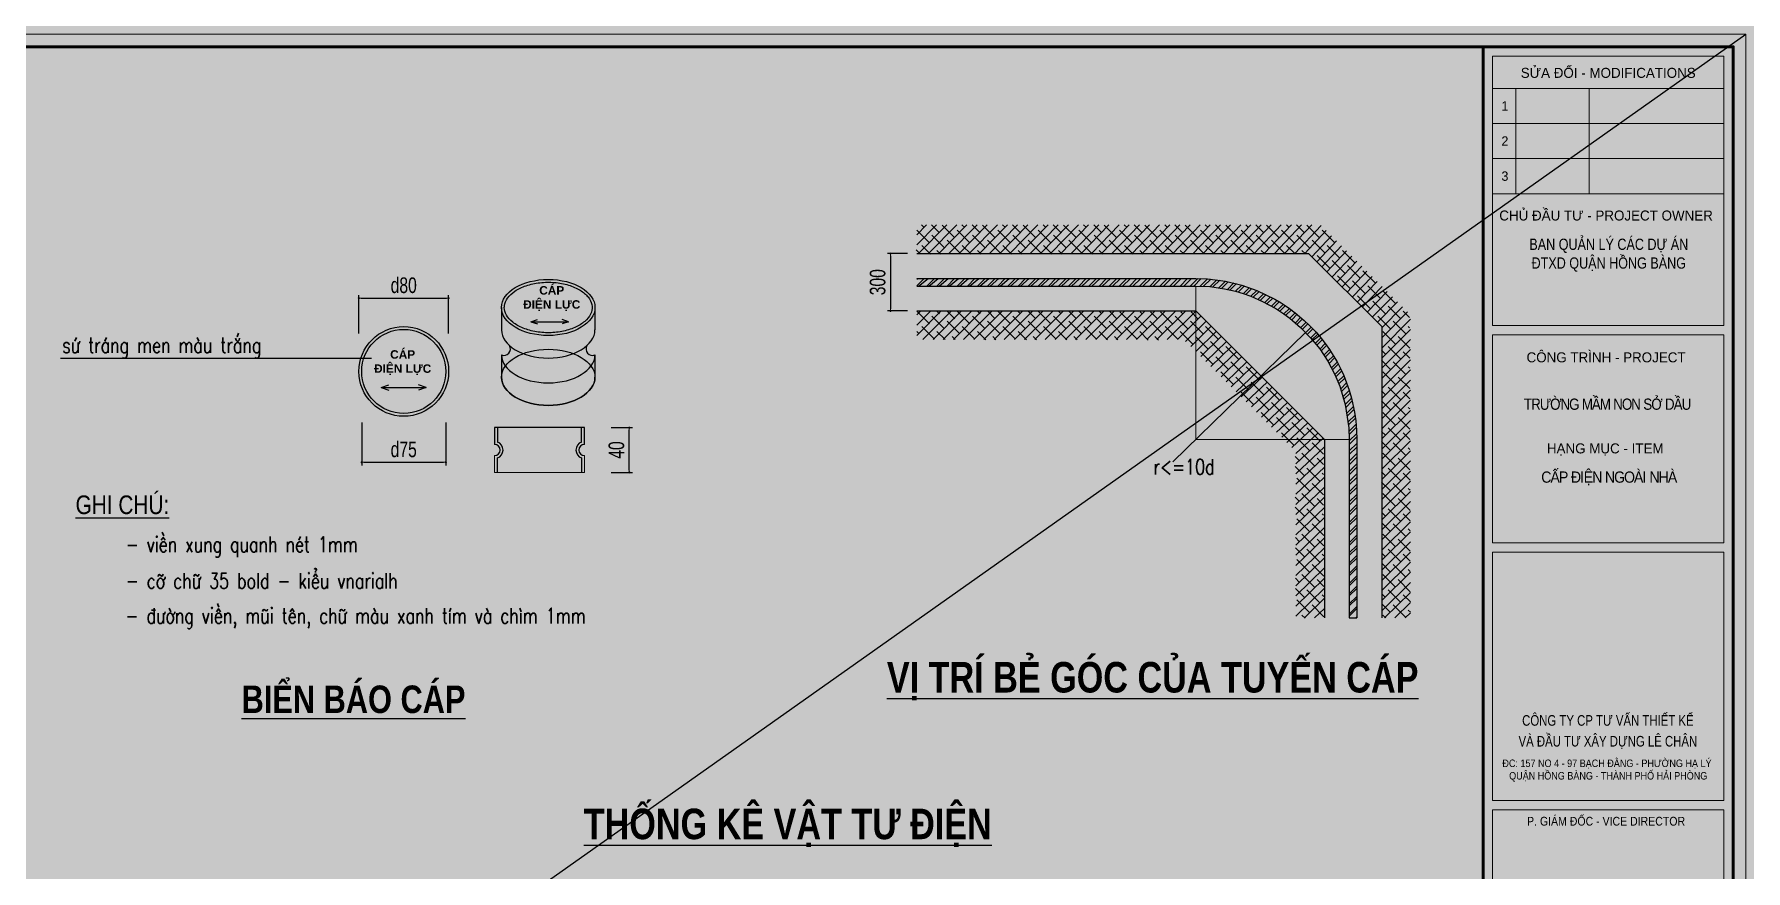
# Model space of a CAD drawing. Header units: millimetres. Extents: x -1075388 to -537338, y 70651 to 270651.
# Drawn here: x -653516 to -571388, y 146057 to 186225 of the extents above; entities that cross this region are included whole.
import ezdxf
from ezdxf.enums import TextEntityAlignment as Align

# ---------------------------------------------------------------- set-up
doc = ezdxf.new("R2010")
doc.units = ezdxf.units.MM
doc.header["$LTSCALE"] = 5
doc.linetypes.add('CENTER2', pattern=[28.574999999999996, 19.05, -3.174999999999999, 3.174999999999999, -3.174999999999999])
doc.layers.get('0').update_dxf_attribs({"linetype": 'CENTER2'})
for name, color, linetype, lineweight in [('08. Net Text', 3, 'Continuous', 13), ('8', 8, 'Continuous', 15), ('BICO-9-NÉT CỬA', 9, 'Continuous', 25), ('Khungten_LCDI', 7, 'Continuous', 25), ('LC Dim', 8, 'Continuous', 18), ('LC ISO', 153, 'Continuous', 13), ('LC Net thay', 7, 'Continuous', 25), ('LC Text1', 3, 'Continuous', 20), ('LC Text2', 7, 'Continuous', 25)]:
    doc.layers.add(name, color=color, linetype=linetype, lineweight=lineweight)
doc.layers.add('KCS_Plotter', color=11, linetype='Continuous', plot=False)
doc.styles.add('HOATBIF', font='hoatbif.shx', dxfattribs={"width": 0.75})
doc.styles.add('Khungten', font='VHAVAN.TTF', dxfattribs={"width": 0.9, "height": 5000})
doc.styles.add('LC 1', font='VHAVANB.TTF')
doc.styles.add('LC 3', font='vnsimli.shx', dxfattribs={"width": 0.75})
doc.styles.add('LC3', font='VHARIALB.TTF', dxfattribs={"width": 0.8})
doc.styles.add('T2', font='VHARIAL.TTF', dxfattribs={"width": 0.8})
doc.styles.add('Text Khung Ten', font='VHAVAN.TTF')
doc.styles.add('Title', font='VHBLACK.TTF')
doc.dimstyles.new('1-100', dxfattribs={"dimscale": 100, "dimtxt": 2.5, "dimasz": 0.35, "dimexe": 0.5, "dimexo": 0, "dimgap": 0.8, "dimtad": 1, "dimdec": 0, "dimzin": 0, "dimdsep": 46, "dimtxsty": 'HOATBIF', "dimblk1": 'DOT', "dimblk2": 'DOT', "dimsah": 1, "dimcen": -1, "dimdle": 1, "dimclrd": 256, "dimclre": 256, "dimclrt": 4, "dimadec": 3, "dimazin": 2, "dimtfac": 0.3333333333333333, "dimtdec": 0, "dimtix": 1, "dimtmove": 2, "dimatfit": 3, "dimldrblk": 'DOT', "dimfxl": 1, "dimtvp": 0.8333333333333334, "dimtolj": 1, "dimtzin": 0, "dimarcsym": 0})
doc.dimstyles.new('1-100(1-50)', dxfattribs={"dimscale": 50, "dimtxt": 2.5, "dimasz": 0.35, "dimexe": 0.5, "dimexo": 0, "dimgap": 0.8, "dimtad": 1, "dimdec": 0, "dimzin": 0, "dimdsep": 46, "dimtxsty": 'HOATBIF', "dimblk1": 'DOT', "dimblk2": 'DOT', "dimsah": 1, "dimcen": -1, "dimdle": 1, "dimclrd": 256, "dimclre": 256, "dimclrt": 4, "dimadec": 3, "dimazin": 2, "dimtfac": 0.3333333333333333, "dimtdec": 0, "dimtix": 1, "dimtmove": 2, "dimatfit": 3, "dimldrblk": 'DOT', "dimfxl": 1, "dimtvp": 0.8333333333333334, "dimtolj": 1, "dimtzin": 0, "dimarcsym": 0})
pattern_1 = [(45, (-658811.6038249532, 144292.8334006605), (-0.1215959143667335, 0.1215959143667334), []), (135, (-658811.6038249532, 144292.8334006605), (-0.3647877431002003, 0.1215959143667334), [0.4299064780664799, -0.2579438868398879])]

# ---------------------------------------------------------------- blocks, each defined once
blk = doc.blocks.new('lcdi fix')
at = {"layer": 'Defpoints', "lineweight": 0}
blk.add_lwpolyline([(-1199.999999582767, -14849.99999999255), (-1199.999999582767, 14849.99999999255), (40799.99891111255, 14849.99999999255), (40799.99891111255, -14849.99999999255)], close=True, dxfattribs=at)
at = {"layer": 'Khungten_LCDI', "color": 5, "lineweight": 60}
blk.add_line((36600.0258288508, 14649.99995158712), (36600.0258288508, -14650.00004839798), dxfattribs=at)
at = {"layer": 'Khungten_LCDI', "color": 5, "lineweight": 25}
blk.add_line((40599.99899826699, -14650.00004839798), (40599.99899826699, 14649.99995158712), dxfattribs=at)
at = {"layer": 'Khungten_LCDI', "color": 9, "lineweight": 15}
for p, q in [((36750.02532806176, 13981.27526663619), (40450.00010886323, 13981.27526663619)), ((37122.65779335819, 13981.27526663619), (37122.65779335817, 12296.77244967922)), ((38292.76948896817, 13981.27526663619), (38292.76948896817, 12296.77244967922)), ((36750.02532806176, 13419.77432765054), (40450.00010886701, 13419.77432765054)), ((36750.02532806176, 12858.27338866488), (40450.00010887082, 12858.27338866488)), ((36750.02532806176, 12296.77244967922), (40450.00010887461, 12296.77244967922))]:
    blk.add_line(p, q, dxfattribs=at)
at = {"layer": 'Khungten_LCDI', "color": 5, "lineweight": 60}
blk.add_lwpolyline([(0, -14649.99999999255), (0, 14649.99999999255), (40599.99891117215, 14649.99999999255), (40599.99891117215, -14649.99999999255)], close=True, dxfattribs=at)
at = {"layer": 'Khungten_LCDI', "color": 9, "lineweight": 15}
for points in [[(36750.02532806176, 10190.36228822806), (40450.00010888952, 10190.36228822806), (40450.00010885972, 14500.00070488312), (36750.02532806176, 14500.00070488312)], [(36750.02515755234, 6711.542423196232), (40449.9999383503, 6711.542423196232), (40449.9999383503, 10040.36302366863), (36750.02515755234, 10040.36302366863)], [(36750.025213607, 2587.221574749317), (40449.99999440496, 2587.221574749317), (40449.99999440496, 6561.543303403829), (36750.025213607, 6561.543303403829)], [(36750.025213607, 446.3150242823031), (40449.99999440496, 446.3150242823031), (40449.99999440496, 2437.222380447653), (36750.025213607, 2437.222380447653)]]:
    blk.add_lwpolyline(points, close=True, dxfattribs=at)
at = {"color": 7, "style": 'Khungten'}
for s, p in [('söa ®æi - modifications', (38600.01271846074, 14151.461920555)), ('chñ ®Çu t\xad - project owner', (38565.57144426482, 11868.2171176581)), ('c«ng tr×nh - PROJECT', (38565.57144426477, 9598.101574293963)), ('h¹ng môc - item', (38552.46529338894, 8140.839824962459))]:
    blk.add_text(s, height=159.9999958502171, dxfattribs=at).set_placement(p, align=Align.CENTER)
at = {"color": 7}
for s, height, style, width, p in [('c«ng ty cp t\xad vÊn thiÕt kÕ', 169.9999955908556, 'Title', 0.8, (38594.21938280051, 3782.157589072798)), ('vµ ®Çu t\xad x©y dùng lª ch©n', 169.9999955908556, 'Title', 0.8, (38594.21938280051, 3448.871331083981)), ('P. gi¸m ®èc - VICE director', 139.9999963689399, 'Khungten', 0.9, (38565.57132981007, 2183.883514375178))]:
    blk.add_text(s, height=height, dxfattribs=dict(at, style=style, width=width)).set_placement(p, align=Align.CENTER)
at = {"color": 4, "attachment_point": 5, "style": 'Khungten'}
for s, insert, char_height, width in [('{\\f.VnArialH|b0|i0|c0|p34;\\W0.8;ban qu¶n lý c¸c dù ¸n \\P®txd quËn hång bµng}', (38609.02546622531, 11313.04045732773), 179.9999953314942, 3619.873664613014), ('{\\f.VnArialH|b0|i0|c0|p34;\\W0.85;\\T0.9;tr\xadêng mÇm non së dÇu}', (38581.55846012356, 8927.424327923527), 179.9999953314943, 3712.555989120211), ('{\\f.VnArialH|b0|i0|c0|p34;\\T0.9;cÊp ®iÖn ngoµi nhµ}', (38609.02529571591, 7741.817796886542), 179.9999953314942, 3712.55598912021)]:
    blk.add_mtext(s, dxfattribs=dict(at, insert=insert, char_height=char_height, width=width))
at = {"color": 7, "insert": (38600.01260400598, 3240.878093258201), "char_height": 120, "attachment_point": 2, "style": 'Khungten'}
blk.add_mtext_dynamic_manual_height_columns('®c: 157 no 4 - 97 b¹ch ®»ng - ph\xadêng h¹ lý   quËn hång bµng - thµnh phè h¶i phßng ', width=3421.65187456971, gutter_width=25, heights=[0], dxfattribs=at)
at = {"color": 7, "style": 'Khungten', "width": 0.8}
for tag, p in [('REVISION', (39498.75271154696, -10746.30400287261)), ('NGAYHT', (39546.074223203, -11609.37096477946))]:
    blk.add_attdef(tag, text='', height=199.998925739526, dxfattribs=at).set_placement(p, align=Align.CENTER)
at = {"layer": '08. Net Text', "color": 7, "style": 'Text Khung Ten'}
blk.add_text('1', height=150, dxfattribs=at).set_placement((36891.6521181159, 13626.77419022357))
at = {"layer": '08. Net Text', "color": 7, "ltscale": 2, "style": 'Text Khung Ten'}
for s, p in [('2', (36891.6521181159, 13065.27325123792)), ('3', (36891.6521181159, 12503.77231225226))]:
    blk.add_text(s, height=150, dxfattribs=at).set_placement(p)
at = {"layer": 'LC Text1', "style": 'Title', "width": 1.48591522556321}
for tag, p, p2 in [('TENBANVE1', (36912.65773196274, -8885.760287350917), (40339.14503253752, -8885.760287350917)), ('TENBANVE2', (36912.65773196274, -9562.465612738335), (40339.14503253752, -9562.465612738335))]:
    blk.add_attdef(tag, text='', height=249.9999935159641, dxfattribs=at).set_placement(p, p2, align=Align.FIT)
at = {"layer": 'LC Text1', "style": 'Title', "width": 0.7}
blk.add_attdef('SOBANVE', text='', height=249.9999935159641, dxfattribs=at).set_placement((39561.9823223477, -13896.1807666411), align=Align.CENTER)
blk = doc.blocks.new('DOT')
at = {"color": 0, "linetype": 'ByBlock'}
blk.add_line((-0.5, 0), (-1, 0), dxfattribs=at)
at = {"color": 0, "linetype": 'ByBlock', "const_width": 0.5}
blk.add_lwpolyline([(-0.25, 0, 1), (0.25, 0, 1)], format="xyb", close=True, dxfattribs=at)
blk = doc.blocks.new('*D120')
at = {"layer": 'Defpoints', "color": 0, "transparency": 16777216}
for p in [(-658902.4311852641, 144374.3656801138), (-658902.8414172452, 144372.9899793839), (-658902.4311852641, 144372.9899793839)]:
    blk.add_point(p, dxfattribs=at)
at = {"layer": 'LC Dim', "lineweight": -2, "transparency": 16777216}
for p, q in [((-658902.4311852641, 144374.3656801138), (-658902.9164172452, 144374.3656801138)), ((-658902.8414172452, 144374.3131801139), (-658902.8414172452, 144373.0424793839)), ((-658902.4311852641, 144372.9899793839), (-658902.9164172452, 144372.9899793839))]:
    blk.add_line(p, q, dxfattribs=at)
at = {"layer": 'LC Dim', "lineweight": -2, "transparency": 16777216, "xscale": 0.0525, "yscale": 0.0525, "zscale": 0.0525}
for p, rotation in [((-658902.8414172452, 144374.3656801138), 90), ((-658902.8414172452, 144372.9899793839), 270)]:
    blk.add_blockref('DOT', p, dxfattribs=dict(at, rotation=rotation))
at = {"layer": 'LC Dim', "color": 4, "transparency": 16777216, "insert": (-658903.1489172451, 144373.677829749), "char_height": 0.375, "attachment_point": 5, "rotation": 90, "style": 'HOATBIF'}
blk.add_mtext('\\A1;300', dxfattribs=at)
blk = doc.blocks.new('_Dot')
at = {"color": 0, "linetype": 'ByBlock', "lineweight": -2}
blk.add_line((-0.5, 0), (-1, 0), dxfattribs=at)
at = {"color": 0, "linetype": 'ByBlock', "const_width": 0.5}
blk.add_lwpolyline([(-0.25, 0, 1), (0.25, 0, 1)], format="xyb", close=True, dxfattribs=at)
blk = doc.blocks.new('TIEUDE1')
at = {"layer": 'LC Text2', "color": 7, "style": 'LC 1'}
blk.add_attdef('TIªU§Ò', text='', height=5, dxfattribs=at).set_placement((0, 0), align=Align.BOTTOM_CENTER)
blk.add_attdef('TL', text='', height=3, dxfattribs=at).set_placement((0, -2), align=Align.TOP_CENTER)
blk = doc.blocks.new('*D119')
at = {"layer": 'Defpoints', "color": 0, "transparency": 16777216}
for p in [(-658909.540397499, 144370.187282495), (-658909.1079573247, 144370.187282495), (-658909.540397499, 144369.1111787978)]:
    blk.add_point(p, dxfattribs=at)
at = {"layer": 'LC Dim', "lineweight": -2, "transparency": 16777216}
for p, q in [((-658909.540397499, 144370.187282495), (-658909.0329573248, 144370.187282495)), ((-658909.1079573247, 144369.1636787978), (-658909.1079573247, 144370.134782495)), ((-658909.540397499, 144369.1111787978), (-658909.0329573248, 144369.1111787978))]:
    blk.add_line(p, q, dxfattribs=at)
at = {"layer": 'LC Dim', "lineweight": -2, "transparency": 16777216, "xscale": 0.0525, "yscale": 0.0525, "zscale": 0.0525}
for p, rotation in [((-658909.1079573247, 144370.187282495), 90), ((-658909.1079573247, 144369.1111787978), 270)]:
    blk.add_blockref('DOT', p, dxfattribs=dict(at, rotation=rotation))
at = {"layer": 'LC Dim', "color": 4, "transparency": 16777216, "insert": (-658909.4154573246, 144369.6492306465), "char_height": 0.375, "attachment_point": 5, "rotation": 90, "style": 'HOATBIF'}
blk.add_mtext('\\A1;40', dxfattribs=at)
blk = doc.blocks.new('*D115')
at = {"layer": 'Defpoints', "color": 0, "transparency": 16777216}
for p in [(-658913.4436254349, 144373.2953545359), (-658915.5958328285, 144372.4442437868), (-658913.4436254349, 144372.4442437868)]:
    blk.add_point(p, dxfattribs=at)
at = {"layer": 'LC Dim', "lineweight": -2, "transparency": 16777216}
for p, q in [((-658915.5958328285, 144372.4442437868), (-658915.5958328285, 144373.3703545359)), ((-658915.5433328286, 144373.2953545359), (-658913.4961254349, 144373.2953545359)), ((-658913.4436254349, 144372.4442437868), (-658913.4436254349, 144373.3703545359))]:
    blk.add_line(p, q, dxfattribs=at)
at = {"layer": 'LC Dim', "lineweight": -2, "transparency": 16777216, "xscale": 0.0525, "yscale": 0.0525, "zscale": 0.0525, "rotation": 180}
blk.add_blockref('DOT', (-658915.5958328285, 144373.2953545359), dxfattribs=at)
at = {"layer": 'LC Dim', "lineweight": -2, "transparency": 16777216, "xscale": 0.0525, "yscale": 0.0525, "zscale": 0.0525}
blk.add_blockref('DOT', (-658913.4436254349, 144373.2953545359), dxfattribs=at)
at = {"layer": 'LC Dim', "color": 4, "transparency": 16777216, "insert": (-658914.5197291317, 144373.6028545359), "char_height": 0.375, "attachment_point": 5, "style": 'HOATBIF'}
blk.add_mtext('\\A1;d80', dxfattribs=at)
blk = doc.blocks.new('*D116')
at = {"layer": 'Defpoints', "color": 0, "transparency": 16777216}
for p in [(-658915.5285763476, 144370.3085867465), (-658913.5108819157, 144370.3085867465), (-658913.5108819157, 144369.3550555095)]:
    blk.add_point(p, dxfattribs=at)
at = {"layer": 'LC Dim', "lineweight": -2, "transparency": 16777216}
for p, q in [((-658915.5285763476, 144370.3085867465), (-658915.5285763476, 144369.2800555095)), ((-658913.5108819157, 144370.3085867465), (-658913.5108819157, 144369.2800555095)), ((-658915.4760763476, 144369.3550555095), (-658913.5633819157, 144369.3550555095))]:
    blk.add_line(p, q, dxfattribs=at)
at = {"layer": 'LC Dim', "lineweight": -2, "transparency": 16777216, "xscale": 0.0525, "yscale": 0.0525, "zscale": 0.0525, "rotation": 180}
blk.add_blockref('DOT', (-658915.5285763476, 144369.3550555095), dxfattribs=at)
at = {"layer": 'LC Dim', "lineweight": -2, "transparency": 16777216, "xscale": 0.0525, "yscale": 0.0525, "zscale": 0.0525}
blk.add_blockref('DOT', (-658913.5108819157, 144369.3550555095), dxfattribs=at)
at = {"layer": 'LC Dim', "color": 4, "transparency": 16777216, "insert": (-658914.5197291316, 144369.6625555095), "char_height": 0.375, "attachment_point": 5, "style": 'HOATBIF'}
blk.add_mtext('\\A1;d75', dxfattribs=at)
blk = doc.blocks.new('b12121')
at = {"linetype": 'ByBlock'}
h = blk.add_hatch(dxfattribs=at)
h.set_pattern_fill('ANSI32', color=8, scale=0.4585669099375785, style=0)
h.set_pattern_definition([(45, (-658811.6038249532, 144292.8334006605), (-0.1215959143667335, 0.1215959143667334), []), (45, (-658811.522761011, 144292.8334006605), (-0.1215959143667335, 0.1215959143667334), [])])
h.paths.add_polyline_path([(-658895.5184653917, 144373.7695431307), (-658902.2109142706, 144373.7695431307), (-658902.2109142706, 144373.5861163669), (-658895.5184653917, 144373.5861163669, -0.4142135623730983), (-658891.8342329494, 144369.901883924), (-658891.8342329494, 144365.6180577399), (-658891.6508061856, 144365.6180577399), (-658891.6508061856, 144369.901883924, 0.414213562373099)])
at = {"layer": '8'}
h = blk.add_hatch(dxfattribs=at)
h.set_pattern_fill('ANSI38', color=256, scale=1.375700729812736, style=0)
h.set_pattern_definition(pattern_1)
h.paths.add_polyline_path([(-658892.5236264496, 144375.0535304785), (-658902.2109142706, 144375.0535304785), (-658902.2109142706, 144374.3656801138), (-658892.8085433994, 144374.3656801138), (-658891.0546692025, 144372.611805917), (-658891.0546692025, 144365.6180577399), (-658890.3668188376, 144365.6180577399), (-658890.3668188376, 144372.8967228671)])
h = blk.add_hatch(dxfattribs=at)
h.set_pattern_fill('ANSI38', color=256, scale=1.375700729812736, style=0)
h.set_pattern_definition(pattern_1)
h.paths.add_polyline_path([(-658895.5184653917, 144372.9899793839), (-658902.2109142706, 144372.9899793839), (-658902.2109142706, 144372.3021290189), (-658895.8033823422, 144372.3021290189), (-658893.1182202968, 144369.6169669743), (-658893.1182202968, 144365.6180577399), (-658892.4303699326, 144365.6180577399), (-658892.4303699326, 144369.901883924)])
at = {"linetype": 'ByBlock'}
for p, q in [((-658902.2109142706, 144374.3656801138), (-658892.8085433994, 144374.3656801138)), ((-658891.0546692025, 144372.611805917), (-658892.8085433994, 144374.3656801138)), ((-658902.2109142706, 144372.9899793839), (-658895.5184653917, 144372.9899793839)), ((-658892.4303699326, 144369.901883924), (-658895.5184653917, 144372.9899793839)), ((-658891.0546692025, 144372.611805917), (-658891.0546692025, 144365.6180577399)), ((-658892.4303699326, 144369.901883924), (-658892.4303699326, 144365.6180577399))]:
    blk.add_line(p, q, dxfattribs=at)
at = {"color": 6, "linetype": 'ByBlock'}
for p, q in [((-658902.2109142706, 144373.7695431307), (-658895.5184653917, 144373.7695431307)), ((-658902.2109142706, 144373.5861163669), (-658895.5184653917, 144373.5861163669)), ((-658891.8342329494, 144369.901883924), (-658891.8342329494, 144365.6180577399)), ((-658891.6572520793, 144370.1250867258), (-658891.6508061856, 144369.901883924)), ((-658891.6508061856, 144369.901883924), (-658891.6508061856, 144365.6180577399))]:
    blk.add_line(p, q, dxfattribs=at)
at = {"color": 6}
for p, q in [((-658895.5184653917, 144373.7695431307), (-658895.23769149, 144373.7593382344)), ((-658895.5184653917, 144373.5861163669), (-658895.1830239212, 144373.5708139741)), ((-658895.23769149, 144373.7593382344), (-658894.8070875941, 144373.7035584723)), ((-658895.1830239212, 144373.5708139741), (-658894.8277317061, 144373.5207864745)), ((-658894.8277317061, 144373.5207864745), (-658894.5639438203, 144373.4603185886)), ((-658894.8070875941, 144373.7035584723), (-658894.4153641385, 144373.6088982703)), ((-658894.5639438203, 144373.4603185886), (-658894.376427883, 144373.4046426971)), ((-658894.4153641385, 144373.6088982703), (-658894.0556410983, 144373.4822376531)), ((-658894.0556410983, 144373.4822376531), (-658893.6186071505, 144373.2707600574)), ((-658894.376427883, 144373.4046426971), (-658894.1969356702, 144373.3409430814)), ((-658894.1969356702, 144373.3409430814), (-658893.9141091544, 144373.2184498823)), ((-658893.9141091544, 144373.2184498823), (-658893.5993590789, 144373.0468163007)), ((-658893.6186071505, 144373.2707600574), (-658893.4660957956, 144373.1800795835)), ((-658893.5993590789, 144373.0468163007), (-658893.403402316, 144372.918517292)), ((-658893.4660957956, 144373.1800795835), (-658893.4165664009, 144373.1485450355)), ((-658893.4165664009, 144373.1485450355), (-658893.2718097838, 144373.050109824)), ((-658893.2718097838, 144373.050109824), (-658893.1326908453, 144372.9460369345)), ((-658893.403402316, 144372.918517292), (-658893.2633909383, 144372.8153368412)), ((-658893.2633909383, 144372.8153368412), (-658893.1291972651, 144372.7063386856)), ((-658893.1326908453, 144372.9460369345), (-658892.9130752599, 144372.7603328043)), ((-658893.1291972651, 144372.7063386856), (-658893.000736851, 144372.5916072709)), ((-658892.9130752599, 144372.7603328043), (-658892.7885552493, 144372.6416609865)), ((-658892.7885552493, 144372.6416609865), (-658892.6264273635, 144372.4795331007)), ((-658893.000736851, 144372.5916072709), (-658892.7608721007, 144372.3450883635)), ((-658892.7608721007, 144372.3450883635), (-658892.5438850517, 144372.0756917555)), ((-658892.6264273635, 144372.4795331007), (-658892.5190740493, 144372.3436945867)), ((-658892.5190740493, 144372.3436945867), (-658892.4126984399, 144372.2068783666)), ((-658892.4126984399, 144372.2068783666), (-658892.3119109136, 144372.0644740645)), ((-658892.5438850517, 144372.0756917555), (-658892.3504880539, 144371.7827050952)), ((-658892.3119109136, 144372.0644740645), (-658892.2168427041, 144371.9163504454)), ((-658892.2168427041, 144371.9163504454), (-658892.1276671595, 144371.7623341613)), ((-658892.3504880539, 144371.7827050952), (-658892.1821192986, 144371.4646901934)), ((-658892.1821192986, 144371.4646901934), (-658892.0626191075, 144371.1788706696)), ((-658892.1276671595, 144371.7623341613), (-658892.0446058037, 144371.602203688)), ((-658892.0446058037, 144371.602203688), (-658891.9679366617, 144371.4356810013)), ((-658891.9679366617, 144371.4356810013), (-658891.8352421955, 144371.0819918103)), ((-658892.0626191075, 144371.1788706696), (-658891.9314388311, 144370.7426033455)), ((-658891.8352421955, 144371.0819918103), (-658891.78018114, 144370.8938610368)), ((-658891.9314388311, 144370.7426033455), (-658891.8448005321, 144370.1807301013)), ((-658891.78018114, 144370.8938610368), (-658891.7074325323, 144370.56128993)), ((-658891.7074325323, 144370.56128993), (-658891.6767157336, 144370.3488149006)), ((-658891.8448005321, 144370.1807301013), (-658891.8342329494, 144369.901883924)), ((-658891.6767157336, 144370.3488149006), (-658891.6572520793, 144370.1250867258)), ((-658891.8342329494, 144365.6180577399), (-658891.6508061856, 144365.6180577399))]:
    blk.add_line(p, q, dxfattribs=at)
at = {"color": 4}
for p, q in [((-658912.1740032539, 144373.0711259328), (-658912.1740032539, 144372.5316641801)), ((-658909.9316543328, 144373.0711259328), (-658909.9316543328, 144372.5316641801)), ((-658911.4677341925, 144372.728267976), (-658911.3140463382, 144372.7817952628)), ((-658911.4677341925, 144372.728267976), (-658911.3140463382, 144372.6747406901)), ((-658911.4677341925, 144372.728267976), (-658910.5684582532, 144372.728267976)), ((-658910.5684582532, 144372.728267976), (-658910.7221461075, 144372.7817952628)), ((-658910.5684582532, 144372.728267976), (-658910.7221461075, 144372.6747406901)), ((-658912.1740032539, 144371.9347750738), (-658912.1740032539, 144371.3953133211)), ((-658909.9316543328, 144371.9347750738), (-658909.9316543328, 144371.3953133211)), ((-658915.0592946957, 144371.1468291329), (-658914.8748692701, 144371.2110618761)), ((-658915.0592946957, 144371.1468291329), (-658913.9801635677, 144371.1468291329)), ((-658915.0592946957, 144371.1468291329), (-658914.8748692701, 144371.082596389)), ((-658913.9801635677, 144371.1468291329), (-658914.1645889934, 144371.2110618761)), ((-658913.9801635677, 144371.1468291329), (-658914.1645889934, 144371.082596389))]:
    blk.add_line(p, q, dxfattribs=at)
for p, q in [((-658912.2711221447, 144370.1872824949), (-658912.2711221447, 144369.8394607019)), ((-658910.2534277135, 144369.8394607019), (-658910.2534277135, 144370.1872824949)), ((-658912.2711221447, 144369.1111787977), (-658912.2711221447, 144369.4590005908)), ((-658910.2534277135, 144369.4590005908), (-658910.2534277135, 144369.1111787977))]:
    blk.add_line(p, q)
at = {"color": 4, "linetype": 'ByBlock'}
blk.add_lwpolyline([(-658910.1861712319, 144369.7837436089), (-658910.1861712319, 144370.1872824949), (-658912.3383786255, 144370.1872824949), (-658912.3383786255, 144369.7837436089)], dxfattribs=at)
for radius in [1.076103696892878, 1.008847215837073]:
    blk.add_circle((-658914.5197291314, 144371.5350853031), radius, dxfattribs=at)
at = {"color": 4}
for centre, radius, start, end in [((-658912.1112743468, 144372.0737615236), 0.1524865529894504, 245.7088651419562, 31.96925400251588), ((-658909.9943832398, 144372.0737615236), 0.1524865529894504, 148.0307459974841, 294.2911348580438), ((-658912.3383786255, 144369.6492306468), 0.1345129621116098, 270, 90), ((-658910.1861712319, 144369.6492306468), 0.1345129621116098, 90, 270)]:
    blk.add_arc(centre, radius, start, end, dxfattribs=at)
for centre, start, end in [((-658912.3383786255, 144369.6492306468), 289.471223565664, 70.52877643433592), ((-658910.1861712319, 144369.6492306468), 109.4712235656641, 250.5287764343359)]:
    blk.add_arc(centre, 0.2017694431674147, start, end)
at = {"color": 4, "linetype": 'ByBlock'}
for centre in [(-658911.0528287933, 144373.0711259328), (-658911.0528287933, 144371.3953133211)]:
    blk.add_ellipse(centre, major_axis=(-1.12117446029026, 0), ratio=0.6010052130227649, dxfattribs=at)
for centre, start_param, end_param in [((-658911.0528287933, 144372.5316641801), 0, 3.141592653589793), ((-658911.0528287933, 144371.9347750738), 6.283185307179586, 9.42477796076938), ((-658911.0528287933, 144371.3953133211), 0, 3.141592653589793)]:
    blk.add_ellipse(centre, major_axis=(-1.12117446029026, 0), ratio=0.6010052130227649, start_param=start_param, end_param=end_param, dxfattribs=at)
blk.add_open_spline([(-658912.1067467723, 144373.0711259328), (-658912.1067467723, 144373.0099493509), (-658912.0902429557, 144372.9484643531), (-658912.0220415202, 144372.8274589322), (-658911.9700364395, 144372.7682088602), (-658911.8332631781, 144372.6607973319), (-658911.7486257531, 144372.6127721178), (-658911.5560869139, 144372.5351306653), (-658911.4482626215, 144372.5055164556), (-658911.2217030727, 144372.4686575329), (-658911.103017168, 144372.4614102198), (-658910.8681832239, 144372.4702071027), (-658910.7520815838, 144372.4862518383), (-658910.5355935218, 144372.5395606706), (-658910.4352619502, 144372.5768284651), (-658910.261758873, 144372.6674527021), (-658910.188689554, 144372.7207860565), (-658910.0772593074, 144372.8354216633), (-658910.038966851, 144372.8964634302), (-658909.9973018105, 144373.0186679025), (-658909.9934366848, 144373.0799076677), (-658910.0189155585, 144373.2022701555), (-658910.0486828233, 144373.263761692), (-658910.1436668602, 144373.3816056116), (-658910.2089224914, 144373.437635411), (-658910.3690941655, 144373.5353901868), (-658910.463890671, 144373.5770633811), (-658910.6722583101, 144373.6401212552), (-658910.7857684973, 144373.6615093709), (-658911.0186281122, 144373.6812119184), (-658911.1379305552, 144373.6795276139), (-658911.3688678519, 144373.6533028378), (-658911.4804550819, 144373.6287606183), (-658911.6832578022, 144373.5600451571), (-658911.7744072919, 144373.5158695094), (-658911.92603795, 144373.4142085679), (-658911.9863911908, 144373.3568007936), (-658912.0713118329, 144373.2374928173), (-658912.0960102376, 144373.1759254937), (-658912.1058090107, 144373.1002022516), (-658912.1067467723, 144373.0856639303), (-658912.1067467723, 144373.0711259328)], degree=3, knots=[0, 0, 0, 0, 0.3266089467048777, 0.3266089467048777, 0.6532178934097553, 0.6532178934097553, 0.9798268401146331, 0.9798268401146331, 1.306435786819511, 1.306435786819511, 1.633044733524388, 1.633044733524388, 1.959653680229266, 1.959653680229266, 2.286262626934144, 2.286262626934144, 2.612871573639021, 2.612871573639021, 2.939480520343899, 2.939480520343899, 3.266089467048777, 3.266089467048777, 3.592698413753655, 3.592698413753655, 3.919307360458533, 3.919307360458533, 4.245916307163411, 4.245916307163411, 4.572525253868288, 4.572525253868288, 4.899134200573165, 4.899134200573165, 5.225743147278043, 5.225743147278043, 5.55235209398292, 5.55235209398292, 5.878961040687797, 5.878961040687797, 6.205569987392675, 6.205569987392675, 6.283185307179586, 6.283185307179586, 6.283185307179586, 6.283185307179586], dxfattribs=at)
at = {"layer": 'LC Dim', "color": 2}
for p, q in [((-658895.5184653917, 144373.5861163669), (-658895.5184653917, 144369.901883924)), ((-658896.0663909381, 144369.3687482503), (-658892.8808044755, 144372.4683478174)), ((-658891.8342329494, 144369.901883924), (-658895.5184653917, 144369.901883924))]:
    blk.add_line(p, q, dxfattribs=at)
at = {"layer": 'LC Dim'}
blk.add_lwpolyline([(-658912.3383786255, 144369.5147176847), (-658912.3383786255, 144369.1111787977), (-658910.1861712319, 144369.1111787977), (-658910.1861712319, 144369.5147176847)], dxfattribs=at)
at = {"layer": 'LC Text2'}
ref = blk.add_blockref('TIEUDE1', (-658896.5512513032, 144363.6066669399), dxfattribs=dict(at, xscale=0.1489898933168929, yscale=0.1489898933168929, zscale=0.1489898933168929))
ref.add_attrib('TIªU§Ò', '%%UvÞ trÝ bÎ gãc cña tuyÕn c¸p', dxfattribs={"color": 7, "height": 0.7336880062777124, "style": 'LC3', "width": 0.8}).set_placement((-658896.5512513032, 144363.6066669399), align=Align.BOTTOM_CENTER)
ref = blk.add_blockref('TIEUDE1', (-658915.7245788671, 144363.1365985744), dxfattribs=dict(at, xscale=0.1340909058425612, yscale=0.1340909058425612, zscale=0.1340909058425612))
ref.add_attrib('TIªU§Ò', '%%UbiÓn b¸o c¸p', dxfattribs={"color": 7, "height": 0.6603192147963396, "style": 'LC3', "width": 0.8}).set_placement((-658915.7245788671, 144363.1365985744), align=Align.BOTTOM_CENTER)
ref = blk.add_blockref('TIEUDE1', (-658905.3058078644, 144360.0854546395), dxfattribs=dict(at, xscale=0.1489898933168929, yscale=0.1489898933168929, zscale=0.1489898933168929))
ref.add_attrib('TIªU§Ò', '%%Uthèng kª vËt t\xad ®iÖn', dxfattribs={"color": 7, "height": 0.7336880062777124, "style": 'LC3', "width": 0.8}).set_placement((-658905.3058078644, 144360.0854546395), align=Align.BOTTOM_CENTER)
at = {"color": 0, "char_height": 0.203383598712754, "width": 5.105326866561577, "attachment_point": 2}
for insert in [(-658910.9687605384, 144373.5841029821), (-658914.5454607297, 144372.0447086989)]:
    blk.add_mtext('{\\f.VnArialH|b1|i0|c0|p34;c¸p\\P®iÖn lùc}', dxfattribs=dict(at, insert=insert))
at = {"layer": 'LC Text1', "color": 3, "style": 'LC 3', "width": 0.75}
for s, height, p in [('sø tr¸ng men mµu tr¾ng', 0.3724747384508389, (-658922.7128034774, 144371.9784436123)), ('r<=10d', 0.3724747458035547, (-658896.5269275738, 144369.0597793029)), ('- viÒn xung quanh nÐt 1mm', 0.3724747384508389, (-658921.1869854354, 144367.1975876356)), ('- cì ch÷ 35 bold - kiÓu vnarialh', 0.3724747384508389, (-658921.1869854354, 144366.3217110432)), ('- ®\xadêng viÒn, mòi tªn, ch÷ mµu xanh tÝm vµ ch×m 1mm', 0.3724747384508389, (-658921.1932275447, 144365.4830227907))]:
    blk.add_text(s, height=height, dxfattribs=at).set_placement(p)
at = {"layer": 'LC Text2', "style": 'T2', "width": 0.8}
blk.add_text('%%Ughi chó:', height=0.4469696861410067, dxfattribs=at).set_placement((-658922.39284443, 144368.110656206))
at = {"layer": 'LC Dim'}
dim = blk.add_linear_dim(base=(-658902.8414172452, 144372.9899793839), p1=(-658902.4311852639, 144374.3656801138), p2=(-658902.4311852639, 144372.9899793839), angle=90, text='300', dimstyle='1-100(1-50)', override={"dimscale": 0.15, "dimdec": 2}, dxfattribs=at)
dim.commit()
dim.dimension.update_dxf_attribs({"geometry": '*D120', "text_midpoint": (-658903.1489172451, 144373.677829749)})
for base, p1, p2, text, picture, middle in [((-658913.4436254349, 144373.2953545359), (-658915.5958328285, 144372.4442437868), (-658913.4436254349, 144372.4442437868), 'd80', '*D115', (-658914.5197291317, 144373.6028545359)), ((-658913.5108819157, 144369.3550555095), (-658915.5285763476, 144370.3085867465), (-658913.5108819157, 144370.3085867465), 'd75', '*D116', (-658914.5197291316, 144369.6625555095))]:
    dim = blk.add_linear_dim(base=base, p1=p1, p2=p2, text=text, dimstyle='1-100(1-50)', override={"dimscale": 0.15, "dimdec": 2}, dxfattribs=at)
    dim.commit()
    dim.dimension.update_dxf_attribs({"geometry": picture, "text_midpoint": middle})
dim = blk.add_aligned_dim(p1=(-658909.5403974988, 144369.1111787977), p2=(-658909.5403974988, 144370.1872824949), distance=-0.4324401740450412, text='40', dimstyle='1-100(1-50)', override={"dimscale": 0.15, "dimdec": 2}, dxfattribs=at)
dim.commit()
dim.dimension.update_dxf_attribs({"geometry": '*D119', "text_midpoint": (-658909.4154573246, 144369.6492306465)})
at = {"layer": 'LC ISO', "ltscale": 2}
blk.add_leader([(-658915.2961006688, 144371.8442825635), (-658922.7550508796, 144371.8442825635)], dimstyle='1-100', override={"dimasz": 1}, dxfattribs=at)

msp = doc.modelspace()

# ---------------------------------------------------------------- block references
at = {"layer": 'LC Net thay', "xscale": 3.00000000000254, "yscale": 3.00000000000254, "zscale": 3.00000000000254}
msp.add_blockref('lcdi fix', (-693787.6719770858, 141674.99001067, 2329.000000001369), dxfattribs=at)

# ---------------------------------------------------------------- next in the draw order: block references
at = {"layer": 'BICO-9-NÉT CỬA', "xscale": 2000.000000000606, "yscale": 2000.000000000606, "zscale": 2000.000000000606}
msp.add_blockref('b12121', (1317193254.076199, -288573038.0419091, 2329.000000001369), dxfattribs=at)

# ---------------------------------------------------------------- next in the draw order: linework, layer by layer
at = {"layer": 'KCS_Plotter'}
msp.add_line((-697387.6719758369, 97124.99001065458, 4658.00000000137), (-571387.6752436449, 186224.9900106853, 4658.00000000137), dxfattribs=at)

doc.saveas('drawing.dxf')
